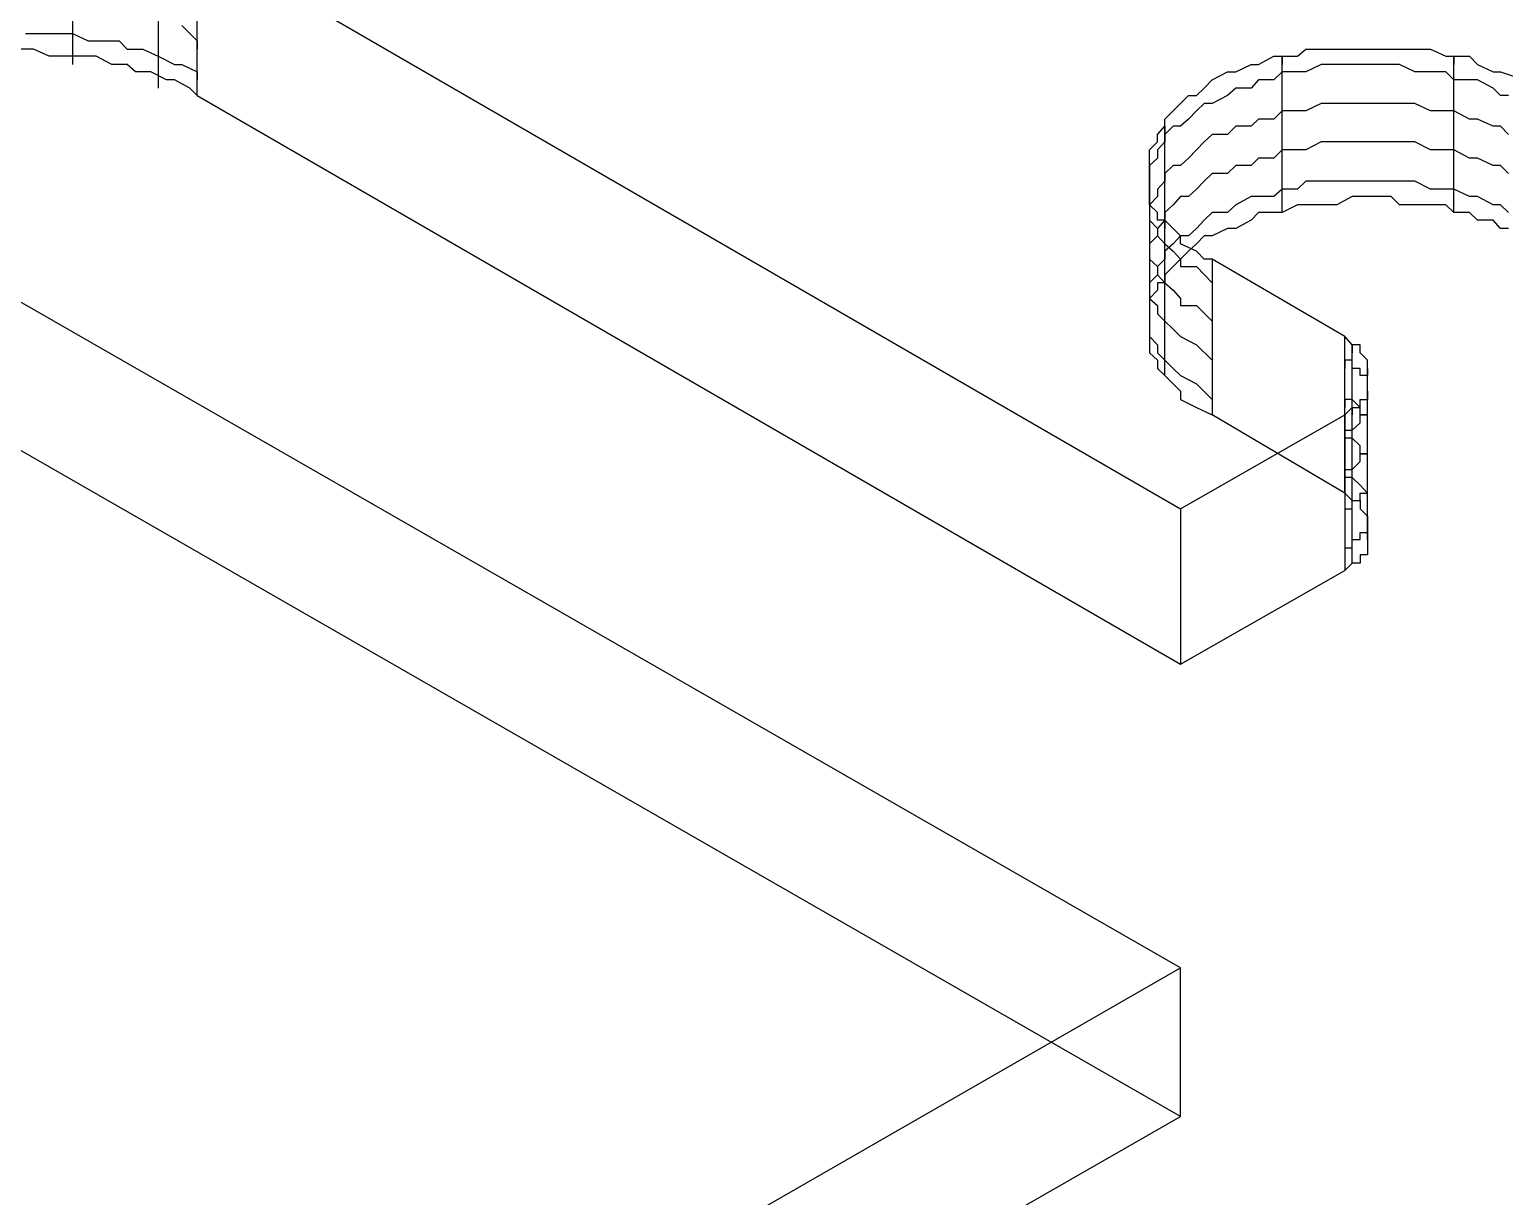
# Model space of a CAD drawing. Header units: millimetres. Extents: x 0 to 2112, y 8 to 1252.
# Drawn here: x 596.2 to 646.09, y 1054.57 to 1094.03 of the extents above; entities that cross this region are included whole.
import ezdxf

# ---------------------------------------------------------------- set-up
doc = ezdxf.new("R2010")
doc.units = ezdxf.units.MM
doc.layers.get('0').update_dxf_attribs({"linetype": 'CONTINUOUS'})

msp = doc.modelspace()

# ---------------------------------------------------------------- linework, layer by layer
at = {"color": 9}
for p, q in [((597.655, 1098.39), (597.655, 1093.13)), ((600.551, 1097.59), (600.551, 1092.33)), ((601.871, 1091.8), (601.871, 1097.06)), ((601.871, 1097.06), (635.127, 1077.83)), ((601.871, 1091.8), (601.871, 1097.06)), ((601.871, 1097.06), (635.127, 1077.83)), ((596.06, 1093.9), (596.611, 1093.9)), ((596.611, 1093.9), (597.133, 1093.9)), ((597.133, 1093.9), (597.655, 1093.9)), ((597.655, 1093.9), (598.181, 1093.65)), ((601.349, 1094.17), (601.871, 1093.65)), ((596.332, 1093.37), (595.81, 1093.37)), ((596.332, 1093.37), (595.81, 1093.37)), ((596.858, 1093.13), (596.332, 1093.37)), ((596.858, 1093.13), (596.332, 1093.37)), ((598.181, 1093.65), (598.703, 1093.65)), ((598.703, 1093.65), (599.228, 1093.65)), ((599.228, 1093.65), (599.504, 1093.37)), ((599.504, 1093.37), (600.026, 1093.37)), ((600.026, 1093.37), (600.551, 1093.13)), ((601.871, 1093.65), (601.871, 1093.37)), ((639.096, 1093.13), (639.371, 1093.37)), ((639.096, 1093.13), (639.371, 1093.37)), ((639.371, 1093.37), (639.893, 1093.37)), ((639.371, 1093.37), (639.893, 1093.37)), ((639.893, 1093.37), (640.419, 1093.37)), ((639.893, 1093.37), (640.419, 1093.37)), ((640.419, 1093.37), (640.941, 1093.37)), ((640.419, 1093.37), (640.941, 1093.37)), ((640.941, 1093.37), (641.216, 1093.37)), ((640.941, 1093.37), (641.216, 1093.37)), ((641.216, 1093.37), (641.742, 1093.37)), ((641.216, 1093.37), (641.742, 1093.37)), ((641.742, 1093.37), (642.264, 1093.37)), ((641.742, 1093.37), (642.264, 1093.37)), ((642.264, 1093.37), (642.539, 1093.37)), ((642.264, 1093.37), (642.539, 1093.37)), ((642.539, 1093.37), (643.064, 1093.37)), ((642.539, 1093.37), (643.064, 1093.37)), ((643.064, 1093.37), (643.587, 1093.37)), ((643.064, 1093.37), (643.587, 1093.37)), ((643.587, 1093.37), (644.109, 1093.13)), ((643.587, 1093.37), (644.109, 1093.13)), ((597.38, 1093.13), (596.858, 1093.13)), ((597.38, 1093.13), (596.858, 1093.13)), ((597.934, 1093.13), (597.38, 1093.13)), ((597.934, 1093.13), (597.38, 1093.13)), ((597.655, 1093.13), (597.655, 1092.85)), ((598.456, 1093.13), (597.934, 1093.13)), ((598.456, 1093.13), (597.934, 1093.13)), ((598.978, 1092.85), (598.456, 1093.13)), ((598.978, 1092.85), (598.456, 1093.13)), ((599.504, 1092.85), (598.978, 1092.85)), ((599.504, 1092.85), (598.978, 1092.85)), ((599.779, 1092.6), (599.504, 1092.85)), ((599.779, 1092.6), (599.504, 1092.85)), ((600.551, 1093.13), (601.102, 1092.85)), ((601.102, 1092.85), (601.349, 1092.85)), ((601.349, 1092.85), (601.871, 1092.6)), ((637, 1092.6), (637.526, 1092.85)), ((637, 1092.6), (637.526, 1092.85)), ((637.526, 1092.85), (637.773, 1092.85)), ((637.526, 1092.85), (637.773, 1092.85)), ((637.773, 1092.85), (638.295, 1093.13)), ((637.773, 1092.85), (638.295, 1093.13)), ((638.295, 1093.13), (638.574, 1093.13)), ((638.295, 1093.13), (638.574, 1093.13)), ((638.574, 1093.13), (639.096, 1093.13)), ((638.574, 1087.84), (638.574, 1093.13)), ((638.574, 1093.13), (638.574, 1092.85)), ((638.574, 1093.13), (639.096, 1093.13)), ((639.893, 1092.85), (639.371, 1092.6)), ((640.419, 1092.85), (639.893, 1092.85)), ((640.941, 1092.85), (640.419, 1092.85)), ((641.216, 1092.85), (640.941, 1092.85)), ((641.742, 1092.85), (641.216, 1092.85)), ((642.264, 1092.85), (641.742, 1092.85)), ((642.539, 1092.85), (642.264, 1092.85)), ((643.064, 1092.6), (642.539, 1092.85)), ((644.109, 1093.13), (644.384, 1093.13)), ((644.109, 1093.13), (644.384, 1093.13)), ((644.384, 1093.13), (644.91, 1093.13)), ((644.384, 1087.84), (644.384, 1093.13)), ((644.384, 1093.13), (644.384, 1092.85)), ((644.384, 1093.13), (644.91, 1093.13)), ((644.91, 1093.13), (645.185, 1092.85)), ((644.91, 1093.13), (645.185, 1092.85)), ((645.185, 1092.85), (645.707, 1092.6)), ((645.185, 1092.85), (645.707, 1092.6)), ((600.301, 1092.6), (599.779, 1092.6)), ((600.301, 1092.6), (599.779, 1092.6)), ((600.826, 1092.33), (600.301, 1092.6)), ((600.826, 1092.33), (600.301, 1092.6)), ((600.551, 1092.33), (600.551, 1092.05)), ((601.102, 1092.33), (600.826, 1092.33)), ((601.102, 1092.33), (600.826, 1092.33)), ((601.624, 1092.05), (601.102, 1092.33)), ((601.624, 1092.05), (601.102, 1092.33)), ((601.871, 1092.6), (601.871, 1092.33)), ((635.928, 1092.05), (636.203, 1092.33)), ((635.928, 1092.05), (636.203, 1092.33)), ((636.203, 1092.33), (636.725, 1092.6)), ((636.203, 1092.33), (636.725, 1092.6)), ((636.725, 1092.6), (637, 1092.6)), ((636.725, 1092.6), (637, 1092.6)), ((637.773, 1092.33), (637.526, 1092.05)), ((638.295, 1092.33), (637.773, 1092.33)), ((638.574, 1092.6), (638.295, 1092.33)), ((639.096, 1092.6), (638.574, 1092.6)), ((639.371, 1092.6), (639.096, 1092.6)), ((643.587, 1092.6), (643.064, 1092.6)), ((644.109, 1092.6), (643.587, 1092.6)), ((644.384, 1092.33), (644.109, 1092.6)), ((644.91, 1092.33), (644.384, 1092.33)), ((645.185, 1092.33), (644.91, 1092.33)), ((645.707, 1092.05), (645.185, 1092.33)), ((645.707, 1092.6), (645.954, 1092.6)), ((645.707, 1092.6), (645.954, 1092.6)), ((645.954, 1092.6), (646.755, 1092.33)), ((645.954, 1092.6), (646.755, 1092.33)), ((601.871, 1091.8), (601.624, 1092.05)), ((601.871, 1091.8), (601.624, 1092.05)), ((601.871, 1091.8), (635.127, 1072.57)), ((601.871, 1091.8), (635.127, 1072.57)), ((635.127, 1091.53), (635.402, 1091.8)), ((635.127, 1091.53), (635.402, 1091.8)), ((635.402, 1091.8), (635.677, 1091.8)), ((635.402, 1091.8), (635.677, 1091.8)), ((635.677, 1091.8), (635.928, 1092.05)), ((635.677, 1091.8), (635.928, 1092.05)), ((636.725, 1091.8), (636.203, 1091.53)), ((637, 1092.05), (636.725, 1091.8)), ((637.526, 1092.05), (637, 1092.05)), ((645.954, 1091.8), (645.707, 1092.05)), ((646.232, 1091.8), (645.954, 1091.8)), ((634.605, 1091), (634.88, 1091.28)), ((634.605, 1091), (634.88, 1091.28)), ((634.88, 1091.28), (635.127, 1091.53)), ((634.88, 1091.28), (635.127, 1091.53)), ((635.677, 1091.28), (635.402, 1091)), ((635.928, 1091.53), (635.677, 1091.28)), ((636.203, 1091.53), (635.928, 1091.53)), ((638.574, 1091.28), (638.295, 1091)), ((639.096, 1091.28), (638.574, 1091.28)), ((639.371, 1091.28), (639.096, 1091.28)), ((639.893, 1091.53), (639.371, 1091.28)), ((640.419, 1091.53), (639.893, 1091.53)), ((640.941, 1091.53), (640.419, 1091.53)), ((641.216, 1091.53), (640.941, 1091.53)), ((641.742, 1091.53), (641.216, 1091.53)), ((642.264, 1091.53), (641.742, 1091.53)), ((642.539, 1091.53), (642.264, 1091.53)), ((643.064, 1091.53), (642.539, 1091.53)), ((643.587, 1091.28), (643.064, 1091.53)), ((644.109, 1091.28), (643.587, 1091.28)), ((644.384, 1091.28), (644.109, 1091.28)), ((644.91, 1091), (644.384, 1091.28)), ((634.358, 1090.48), (634.605, 1090.76)), ((634.358, 1090.48), (634.605, 1090.76)), ((634.605, 1090.76), (634.605, 1091)), ((634.605, 1090.76), (634.605, 1091)), ((634.605, 1085.74), (634.605, 1090.76)), ((634.605, 1090.76), (634.605, 1090.48)), ((634.88, 1090.76), (634.605, 1090.48)), ((635.127, 1090.76), (634.88, 1090.76)), ((635.402, 1091), (635.127, 1090.76)), ((637, 1090.76), (636.725, 1090.48)), ((637.526, 1090.76), (637, 1090.76)), ((637.773, 1091), (637.526, 1090.76)), ((638.295, 1091), (637.773, 1091)), ((645.185, 1091), (644.91, 1091)), ((645.707, 1090.76), (645.185, 1091)), ((645.954, 1090.76), (645.707, 1090.76)), ((646.232, 1090.48), (645.954, 1090.76)), ((634.358, 1090.23), (634.358, 1090.48)), ((634.358, 1090.23), (634.358, 1090.48)), ((634.605, 1090.48), (634.605, 1090.23)), ((636.203, 1090.48), (635.928, 1090.23)), ((636.725, 1090.48), (636.203, 1090.48)), ((634.079, 1089.96), (634.358, 1090.23)), ((634.079, 1089.96), (634.358, 1090.23)), ((634.079, 1089.68), (634.079, 1089.96)), ((634.079, 1089.68), (634.079, 1089.96)), ((634.605, 1090.23), (634.358, 1089.96)), ((634.358, 1089.96), (634.358, 1089.68)), ((635.677, 1089.96), (635.402, 1089.68)), ((635.928, 1090.23), (635.677, 1089.96)), ((638.574, 1089.96), (638.295, 1089.68)), ((639.096, 1089.96), (638.574, 1089.96)), ((639.371, 1089.96), (639.096, 1089.96)), ((639.893, 1090.23), (639.371, 1089.96)), ((640.419, 1090.23), (639.893, 1090.23)), ((640.941, 1090.23), (640.419, 1090.23)), ((641.216, 1090.23), (640.941, 1090.23)), ((641.742, 1090.23), (641.216, 1090.23)), ((642.264, 1090.23), (641.742, 1090.23)), ((642.539, 1090.23), (642.264, 1090.23)), ((643.064, 1090.23), (642.539, 1090.23)), ((643.587, 1089.96), (643.064, 1090.23)), ((644.109, 1089.96), (643.587, 1089.96)), ((644.384, 1089.96), (644.109, 1089.96)), ((644.91, 1089.68), (644.384, 1089.96)), ((634.079, 1089.43), (634.079, 1089.68)), ((634.358, 1089.68), (634.079, 1089.43)), ((634.079, 1089.43), (634.079, 1089.68)), ((634.079, 1089.16), (634.079, 1089.43)), ((634.079, 1089.43), (634.079, 1089.16)), ((634.079, 1089.16), (634.079, 1089.43)), ((634.88, 1089.43), (634.605, 1089.16)), ((635.127, 1089.43), (634.88, 1089.43)), ((635.402, 1089.68), (635.127, 1089.43)), ((637, 1089.43), (636.725, 1089.16)), ((637.526, 1089.43), (637, 1089.43)), ((637.773, 1089.68), (637.526, 1089.43)), ((638.295, 1089.68), (637.773, 1089.68)), ((645.185, 1089.68), (644.91, 1089.68)), ((645.707, 1089.43), (645.185, 1089.68)), ((645.954, 1089.43), (645.707, 1089.43)), ((646.232, 1089.16), (645.954, 1089.43)), ((634.079, 1088.91), (634.079, 1089.16)), ((634.079, 1089.16), (634.079, 1088.91)), ((634.079, 1088.91), (634.079, 1089.16)), ((634.079, 1088.63), (634.079, 1088.91)), ((634.079, 1088.91), (634.079, 1088.63)), ((634.079, 1088.63), (634.079, 1088.91)), ((634.605, 1088.91), (634.358, 1088.63)), ((634.605, 1089.16), (634.605, 1088.91)), ((635.928, 1088.91), (635.677, 1088.63)), ((636.203, 1089.16), (635.928, 1088.91)), ((636.725, 1089.16), (636.203, 1089.16)), ((639.371, 1088.91), (639.096, 1088.63)), ((639.893, 1088.91), (639.371, 1088.91)), ((640.419, 1088.91), (639.893, 1088.91)), ((640.941, 1088.91), (640.419, 1088.91)), ((641.216, 1088.91), (640.941, 1088.91)), ((641.742, 1088.91), (641.216, 1088.91)), ((642.264, 1088.91), (641.742, 1088.91)), ((642.539, 1088.91), (642.264, 1088.91)), ((643.064, 1088.91), (642.539, 1088.91)), ((643.587, 1088.63), (643.064, 1088.91)), ((634.079, 1088.39), (634.079, 1088.63)), ((634.079, 1088.63), (634.079, 1088.39)), ((634.079, 1088.39), (634.079, 1088.63)), ((634.079, 1088.11), (634.079, 1088.39)), ((634.358, 1088.39), (634.079, 1088.11)), ((634.079, 1088.39), (634.079, 1088.11)), ((634.079, 1088.11), (634.079, 1088.39)), ((634.358, 1088.63), (634.358, 1088.39)), ((635.127, 1088.39), (634.88, 1088.11)), ((635.402, 1088.39), (635.127, 1088.39)), ((635.677, 1088.63), (635.402, 1088.39)), ((637.526, 1088.39), (637, 1088.11)), ((637.773, 1088.39), (637.526, 1088.39)), ((638.295, 1088.39), (637.773, 1088.39)), ((638.574, 1088.63), (638.295, 1088.39)), ((639.096, 1088.63), (638.574, 1088.63)), ((640.941, 1088.39), (640.419, 1088.11)), ((640.941, 1088.39), (640.419, 1088.11)), ((641.216, 1088.39), (640.941, 1088.39)), ((641.216, 1088.39), (640.941, 1088.39)), ((641.742, 1088.39), (641.216, 1088.39)), ((641.742, 1088.39), (641.216, 1088.39)), ((642.264, 1088.39), (641.742, 1088.39)), ((642.264, 1088.39), (641.742, 1088.39)), ((642.539, 1088.11), (642.264, 1088.39)), ((642.539, 1088.11), (642.264, 1088.39)), ((644.109, 1088.63), (643.587, 1088.63)), ((644.384, 1088.63), (644.109, 1088.63)), ((644.91, 1088.39), (644.384, 1088.63)), ((645.185, 1088.39), (644.91, 1088.39)), ((645.707, 1088.11), (645.185, 1088.39)), ((634.358, 1087.84), (634.079, 1088.11)), ((634.079, 1088.11), (634.079, 1087.84)), ((634.079, 1088.11), (634.079, 1087.84)), ((634.358, 1087.84), (634.079, 1088.11)), ((634.079, 1087.84), (634.079, 1087.59)), ((634.079, 1087.84), (634.079, 1087.59)), ((634.358, 1087.59), (634.358, 1087.84)), ((634.358, 1087.59), (634.358, 1087.84)), ((634.88, 1088.11), (634.605, 1087.84)), ((634.605, 1087.84), (634.605, 1087.59)), ((636.203, 1087.84), (635.928, 1087.59)), ((636.725, 1087.84), (636.203, 1087.84)), ((637, 1088.11), (636.725, 1087.84)), ((637.773, 1087.84), (637.526, 1087.59)), ((637.773, 1087.84), (637.526, 1087.59)), ((638.295, 1087.84), (637.773, 1087.84)), ((638.295, 1087.84), (637.773, 1087.84)), ((638.574, 1087.84), (638.295, 1087.84)), ((638.574, 1087.84), (638.295, 1087.84)), ((639.096, 1088.11), (638.574, 1087.84)), ((639.096, 1088.11), (638.574, 1087.84)), ((639.371, 1088.11), (639.096, 1088.11)), ((639.371, 1088.11), (639.096, 1088.11)), ((639.893, 1088.11), (639.371, 1088.11)), ((639.893, 1088.11), (639.371, 1088.11)), ((640.419, 1088.11), (639.893, 1088.11)), ((640.419, 1088.11), (639.893, 1088.11)), ((643.064, 1088.11), (642.539, 1088.11)), ((643.064, 1088.11), (642.539, 1088.11)), ((643.587, 1088.11), (643.064, 1088.11)), ((643.587, 1088.11), (643.064, 1088.11)), ((644.109, 1088.11), (643.587, 1088.11)), ((644.109, 1088.11), (643.587, 1088.11)), ((644.384, 1087.84), (644.109, 1088.11)), ((644.384, 1087.84), (644.109, 1088.11)), ((644.91, 1087.84), (644.384, 1087.84)), ((644.91, 1087.84), (644.384, 1087.84)), ((645.185, 1087.59), (644.91, 1087.84)), ((645.185, 1087.59), (644.91, 1087.84)), ((645.954, 1088.11), (645.707, 1088.11)), ((646.232, 1087.84), (645.954, 1088.11)), ((634.079, 1087.59), (634.079, 1087.31)), ((634.079, 1087.59), (634.358, 1087.31)), ((634.079, 1087.31), (634.079, 1087.06)), ((634.605, 1087.59), (634.358, 1087.59)), ((634.605, 1087.59), (634.358, 1087.31)), ((634.605, 1087.59), (634.358, 1087.59)), ((634.358, 1087.31), (634.358, 1087.06)), ((634.358, 1087.31), (634.358, 1087.06)), ((634.88, 1087.31), (634.605, 1087.59)), ((634.605, 1082.33), (634.605, 1087.59)), ((634.605, 1087.59), (634.605, 1087.31)), ((634.88, 1087.31), (634.605, 1087.59)), ((635.127, 1087.06), (634.88, 1087.31)), ((635.127, 1087.06), (634.88, 1087.31)), ((635.677, 1087.31), (635.402, 1087.06)), ((635.928, 1087.59), (635.677, 1087.31)), ((636.725, 1087.31), (636.203, 1087.06)), ((636.725, 1087.31), (636.203, 1087.06)), ((637, 1087.31), (636.725, 1087.31)), ((637, 1087.31), (636.725, 1087.31)), ((637.526, 1087.59), (637, 1087.31)), ((637.526, 1087.59), (637, 1087.31)), ((645.707, 1087.59), (645.185, 1087.59)), ((645.707, 1087.59), (645.185, 1087.59)), ((645.954, 1087.31), (645.707, 1087.59)), ((645.954, 1087.31), (645.707, 1087.59)), ((646.232, 1087.31), (645.954, 1087.31)), ((646.232, 1087.31), (645.954, 1087.31)), ((634.358, 1087.06), (634.079, 1086.79)), ((634.079, 1087.06), (634.079, 1086.79)), ((634.079, 1086.79), (634.079, 1086.54)), ((634.079, 1086.79), (634.079, 1086.54)), ((634.358, 1087.06), (634.605, 1086.79)), ((634.88, 1086.79), (634.605, 1086.54)), ((634.605, 1086.79), (634.88, 1086.54)), ((635.127, 1087.06), (634.88, 1086.79)), ((635.127, 1086.79), (635.127, 1087.06)), ((635.402, 1087.06), (635.127, 1087.06)), ((635.127, 1086.79), (635.127, 1087.06)), ((635.677, 1086.54), (635.127, 1086.79)), ((635.677, 1086.54), (635.127, 1086.79)), ((635.677, 1086.79), (635.402, 1086.54)), ((635.677, 1086.79), (635.402, 1086.54)), ((635.928, 1087.06), (635.677, 1086.79)), ((635.928, 1087.06), (635.677, 1086.79)), ((636.203, 1087.06), (635.928, 1087.06)), ((636.203, 1087.06), (635.928, 1087.06)), ((635.127, 1062.3), (592.889, 1086.54)), ((635.127, 1062.3), (592.889, 1086.54)), ((634.079, 1086.54), (634.079, 1086.27)), ((634.079, 1086.54), (634.079, 1086.27)), ((634.079, 1086.27), (634.079, 1086.02)), ((634.079, 1086.27), (634.358, 1086.02)), ((634.605, 1086.27), (634.358, 1086.02)), ((634.605, 1086.54), (634.605, 1086.27)), ((634.88, 1086.54), (635.127, 1086.27)), ((635.127, 1086.27), (634.88, 1086.02)), ((635.127, 1086.27), (634.88, 1086.02)), ((635.402, 1086.54), (635.127, 1086.27)), ((635.402, 1086.54), (635.127, 1086.27)), ((635.127, 1086.27), (635.127, 1086.02)), ((635.928, 1086.27), (635.677, 1086.54)), ((635.928, 1086.27), (635.677, 1086.54)), ((636.203, 1086.27), (635.928, 1086.27)), ((636.203, 1086.27), (635.928, 1086.27)), ((640.694, 1083.65), (636.203, 1086.27)), ((636.203, 1086.27), (636.203, 1081)), ((640.694, 1083.65), (636.203, 1086.27)), ((636.203, 1086.27), (636.203, 1081)), ((634.079, 1086.02), (634.079, 1085.74)), ((634.358, 1086.02), (634.358, 1085.74)), ((634.358, 1086.02), (634.358, 1085.74)), ((634.88, 1086.02), (634.605, 1085.74)), ((634.88, 1086.02), (634.605, 1085.74)), ((635.127, 1086.02), (635.677, 1086.02)), ((635.677, 1086.02), (636.203, 1085.47)), ((634.358, 1085.74), (634.079, 1085.47)), ((634.079, 1085.74), (634.079, 1085.47)), ((634.079, 1085.47), (634.079, 1085.22)), ((634.079, 1085.47), (634.079, 1085.22)), ((634.358, 1085.74), (634.605, 1085.47)), ((634.605, 1085.47), (634.358, 1085.47)), ((634.358, 1085.47), (634.358, 1085.22)), ((634.605, 1085.47), (634.358, 1085.47)), ((634.358, 1085.47), (634.358, 1085.22)), ((634.605, 1085.74), (634.605, 1085.47)), ((634.605, 1085.74), (634.605, 1085.47)), ((634.605, 1085.47), (634.88, 1085.22)), ((636.203, 1085.47), (636.203, 1085.22)), ((634.358, 1085.22), (634.079, 1084.94)), ((634.079, 1085.22), (634.079, 1084.94)), ((634.079, 1085.22), (634.079, 1084.94)), ((634.358, 1085.22), (634.079, 1084.94)), ((634.079, 1084.94), (634.079, 1084.7)), ((634.079, 1084.94), (634.079, 1084.7)), ((634.079, 1084.94), (634.358, 1084.7)), ((634.079, 1084.94), (634.079, 1084.7)), ((634.88, 1085.22), (635.127, 1084.94)), ((635.127, 1084.94), (635.127, 1084.7)), ((634.079, 1084.7), (634.079, 1084.42)), ((634.079, 1084.7), (634.079, 1084.42)), ((634.079, 1084.7), (634.079, 1084.42)), ((634.079, 1084.42), (634.079, 1084.17)), ((634.079, 1084.42), (634.079, 1084.17)), ((634.079, 1084.42), (634.079, 1084.17)), ((634.358, 1084.7), (634.358, 1084.42)), ((634.358, 1084.42), (634.605, 1084.17)), ((635.127, 1084.7), (635.677, 1084.7)), ((635.677, 1084.7), (636.203, 1084.17)), ((634.079, 1084.17), (634.079, 1083.9)), ((634.079, 1084.17), (634.079, 1083.9)), ((634.079, 1084.17), (634.079, 1083.9)), ((634.079, 1083.9), (634.079, 1083.65)), ((634.079, 1083.9), (634.079, 1083.65)), ((634.079, 1083.9), (634.079, 1083.65)), ((634.605, 1084.17), (634.88, 1083.9)), ((634.88, 1083.9), (635.127, 1083.65)), ((636.203, 1084.17), (636.203, 1083.9)), ((634.079, 1083.65), (634.079, 1083.37)), ((634.079, 1083.65), (634.358, 1083.37)), ((634.079, 1083.65), (634.079, 1083.37)), ((634.079, 1083.37), (634.079, 1083.1)), ((634.079, 1083.37), (634.079, 1083.1)), ((634.358, 1083.37), (634.358, 1083.1)), ((635.127, 1083.65), (635.127, 1083.65)), ((635.127, 1083.65), (635.677, 1083.37)), ((635.677, 1083.37), (636.203, 1082.85)), ((640.941, 1083.37), (640.694, 1083.65)), ((640.694, 1078.36), (640.694, 1083.65)), ((640.941, 1083.37), (640.694, 1083.65)), ((640.694, 1078.36), (640.694, 1083.65)), ((640.941, 1078.11), (640.941, 1083.37)), ((640.941, 1083.37), (640.941, 1083.1)), ((641.216, 1083.37), (640.941, 1083.37)), ((640.941, 1083.37), (640.941, 1083.37)), ((641.216, 1083.37), (640.941, 1083.37)), ((640.941, 1083.37), (640.941, 1083.37)), ((641.216, 1083.1), (641.216, 1083.37)), ((641.216, 1083.1), (641.216, 1083.37)), ((634.079, 1083.1), (634.358, 1082.85)), ((634.079, 1083.1), (634.358, 1082.85)), ((634.358, 1083.1), (634.605, 1082.85)), ((634.358, 1082.85), (634.358, 1082.57)), ((634.358, 1082.85), (634.358, 1082.57)), ((634.605, 1082.85), (634.88, 1082.57)), ((636.203, 1082.85), (636.203, 1082.57)), ((640.941, 1082.85), (640.694, 1082.85)), ((640.694, 1082.85), (640.694, 1082.57)), ((640.941, 1082.57), (640.941, 1082.85)), ((641.463, 1082.85), (641.216, 1083.1)), ((641.216, 1083.1), (641.216, 1083.1)), ((641.463, 1082.85), (641.216, 1083.1)), ((641.216, 1083.1), (641.216, 1083.1)), ((641.463, 1082.57), (641.463, 1082.85)), ((641.463, 1082.85), (641.463, 1082.85)), ((641.463, 1082.85), (641.463, 1082.85)), ((641.463, 1082.57), (641.463, 1082.85)), ((641.463, 1082.85), (641.463, 1082.85)), ((641.463, 1082.85), (641.463, 1082.85)), ((634.358, 1082.57), (634.605, 1082.33)), ((634.358, 1082.57), (634.605, 1082.33)), ((634.605, 1082.33), (634.88, 1082.05)), ((634.605, 1082.33), (634.88, 1082.05)), ((634.88, 1082.57), (635.127, 1082.33)), ((635.127, 1082.33), (635.127, 1082.33)), ((635.127, 1082.33), (635.677, 1082.05)), ((641.216, 1082.57), (640.941, 1082.57)), ((641.216, 1082.33), (641.216, 1082.57)), ((641.216, 1082.57), (641.216, 1082.57)), ((641.463, 1082.33), (641.216, 1082.33)), ((641.463, 1077.31), (641.463, 1082.57)), ((641.463, 1082.57), (641.463, 1082.33)), ((641.463, 1082.33), (641.463, 1082.57)), ((641.463, 1082.57), (641.463, 1082.57)), ((641.463, 1082.33), (641.463, 1082.57)), ((641.463, 1082.57), (641.463, 1082.57)), ((641.463, 1082.05), (641.463, 1082.33)), ((641.463, 1082.33), (641.463, 1082.33)), ((641.463, 1082.05), (641.463, 1082.33)), ((641.463, 1082.33), (641.463, 1082.33)), ((641.463, 1082.05), (641.463, 1082.33)), ((641.463, 1082.33), (641.463, 1082.33)), ((634.88, 1082.05), (635.127, 1081.8)), ((634.88, 1082.05), (635.127, 1081.8)), ((635.127, 1081.8), (635.127, 1081.52)), ((635.127, 1081.8), (635.127, 1081.52)), ((635.677, 1082.05), (636.203, 1081.52)), ((641.463, 1081.8), (641.463, 1082.05)), ((641.463, 1082.05), (641.463, 1082.05)), ((641.463, 1081.8), (641.463, 1082.05)), ((641.463, 1082.05), (641.463, 1082.05)), ((641.463, 1082.05), (641.463, 1082.05)), ((641.463, 1081.8), (641.463, 1082.05)), ((641.463, 1082.05), (641.463, 1082.05)), ((641.463, 1082.05), (641.463, 1082.05)), ((641.463, 1076.79), (641.463, 1081.8)), ((641.463, 1081.8), (641.463, 1081.52)), ((641.463, 1081.52), (641.463, 1081.8)), ((641.463, 1081.8), (641.463, 1081.8)), ((641.463, 1081.52), (641.463, 1081.8)), ((641.463, 1081.8), (641.463, 1081.8)), ((641.463, 1081.52), (641.463, 1081.8)), ((641.463, 1081.8), (641.463, 1081.8)), ((635.127, 1057.28), (592.889, 1081.52)), ((635.127, 1057.28), (592.889, 1081.52)), ((635.127, 1081.52), (635.677, 1081.25)), ((635.127, 1081.52), (635.677, 1081.25)), ((636.203, 1081.52), (636.203, 1081.25)), ((640.941, 1081.52), (640.694, 1081.52)), ((640.694, 1081.52), (640.694, 1081.25)), ((641.216, 1081.25), (640.941, 1081.52)), ((640.941, 1081.52), (640.941, 1081.52)), ((641.216, 1081.25), (641.216, 1081.52)), ((641.216, 1081.52), (641.216, 1081.52)), ((641.216, 1081.52), (641.463, 1081.52)), ((641.216, 1081.25), (641.216, 1081.52)), ((641.216, 1081.52), (641.216, 1081.52)), ((641.216, 1081.52), (641.463, 1081.52)), ((641.463, 1081.25), (641.463, 1081.52)), ((641.463, 1081.52), (641.463, 1081.52)), ((641.463, 1081.52), (641.463, 1081.52)), ((635.127, 1077.83), (640.694, 1081)), ((635.127, 1077.83), (640.694, 1081)), ((635.677, 1081.25), (636.203, 1081)), ((635.677, 1081.25), (636.203, 1081)), ((640.694, 1078.36), (636.203, 1081)), ((640.694, 1078.36), (636.203, 1081)), ((640.694, 1081), (640.941, 1081.25)), ((640.694, 1081), (640.941, 1081.25)), ((640.694, 1081), (640.694, 1075.74)), ((640.694, 1081), (640.694, 1081)), ((640.694, 1081), (640.694, 1075.74)), ((640.694, 1081), (640.694, 1081)), ((640.941, 1075.99), (640.941, 1081.25)), ((640.941, 1081.25), (640.941, 1081)), ((640.941, 1081.25), (640.941, 1081.25)), ((640.941, 1081.25), (641.216, 1081.25)), ((640.941, 1081.25), (640.941, 1081.25)), ((640.941, 1081.25), (641.216, 1081.25)), ((641.216, 1081), (641.216, 1081.25)), ((641.216, 1081.25), (641.216, 1081.25)), ((641.463, 1081), (641.216, 1081)), ((641.216, 1080.73), (641.216, 1081)), ((641.216, 1081), (641.463, 1081)), ((641.463, 1081), (641.463, 1081.25)), ((641.463, 1081.25), (641.463, 1081.25)), ((641.463, 1080.73), (641.463, 1081)), ((641.463, 1081), (641.463, 1081)), ((641.463, 1081), (641.463, 1081)), ((640.694, 1080.21), (640.694, 1080.48)), ((640.694, 1080.48), (640.941, 1080.48)), ((640.941, 1080.48), (641.216, 1080.73)), ((640.941, 1080.48), (640.941, 1080.48)), ((641.216, 1080.73), (641.216, 1080.73)), ((641.463, 1080.48), (641.463, 1080.73)), ((641.463, 1080.73), (641.463, 1080.73)), ((641.463, 1080.21), (641.463, 1080.48)), ((641.463, 1080.48), (641.463, 1080.48)), ((641.463, 1080.48), (641.463, 1080.48)), ((640.941, 1080.21), (640.694, 1080.21)), ((640.694, 1080.21), (640.694, 1079.96)), ((641.216, 1079.96), (640.941, 1080.21)), ((640.941, 1080.21), (640.941, 1080.21)), ((641.216, 1079.68), (641.216, 1079.96)), ((641.216, 1079.96), (641.216, 1079.96)), ((641.463, 1079.96), (641.463, 1080.21)), ((641.463, 1080.21), (641.463, 1080.21)), ((641.463, 1079.68), (641.463, 1079.96)), ((641.463, 1079.96), (641.463, 1079.96)), ((640.941, 1079.16), (641.216, 1079.43)), ((641.463, 1079.68), (641.216, 1079.68)), ((641.216, 1079.43), (641.216, 1079.68)), ((641.216, 1079.68), (641.463, 1079.68)), ((641.216, 1079.43), (641.216, 1079.43)), ((641.463, 1079.43), (641.463, 1079.68)), ((641.463, 1079.68), (641.463, 1079.68)), ((641.463, 1079.68), (641.463, 1079.68)), ((641.463, 1079.16), (641.463, 1079.43)), ((641.463, 1079.43), (641.463, 1079.43)), ((640.694, 1078.88), (640.694, 1079.16)), ((640.694, 1079.16), (640.941, 1079.16)), ((640.941, 1078.88), (640.694, 1078.88)), ((640.694, 1078.88), (640.694, 1078.63)), ((640.941, 1079.16), (640.941, 1079.16)), ((641.216, 1078.63), (640.941, 1078.88)), ((640.941, 1078.88), (640.941, 1078.88)), ((641.463, 1078.88), (641.463, 1079.16)), ((641.463, 1079.16), (641.463, 1079.16)), ((641.463, 1079.16), (641.463, 1079.16)), ((641.463, 1078.63), (641.463, 1078.88)), ((641.463, 1078.88), (641.463, 1078.88)), ((640.694, 1078.36), (640.694, 1078.36)), ((640.694, 1078.36), (640.941, 1078.11)), ((640.694, 1078.36), (640.694, 1078.36)), ((640.694, 1078.36), (640.941, 1078.11)), ((641.463, 1078.36), (641.216, 1078.63)), ((641.216, 1078.63), (641.216, 1078.63)), ((641.216, 1078.63), (641.216, 1078.63)), ((641.216, 1078.11), (641.216, 1078.36)), ((641.216, 1078.36), (641.463, 1078.36)), ((641.463, 1078.36), (641.463, 1078.63)), ((641.463, 1078.63), (641.463, 1078.63)), ((641.463, 1078.11), (641.463, 1078.36)), ((641.463, 1078.36), (641.463, 1078.36)), ((641.463, 1078.36), (641.463, 1078.36)), ((635.127, 1077.83), (635.127, 1072.57)), ((635.127, 1077.83), (635.127, 1072.57)), ((640.694, 1077.83), (640.694, 1077.83)), ((640.694, 1077.83), (640.941, 1077.83)), ((640.941, 1078.11), (640.941, 1078.11)), ((640.941, 1078.11), (641.216, 1078.11)), ((640.941, 1077.83), (640.941, 1078.11)), ((640.941, 1078.11), (641.216, 1078.11)), ((640.941, 1078.11), (640.941, 1078.11)), ((640.941, 1078.11), (641.216, 1078.11)), ((641.216, 1078.11), (641.216, 1077.83)), ((641.216, 1078.11), (641.216, 1078.11)), ((641.216, 1078.11), (641.216, 1077.83)), ((641.216, 1077.83), (641.216, 1077.83)), ((641.216, 1077.83), (641.463, 1077.58)), ((641.216, 1077.83), (641.216, 1077.83)), ((641.216, 1077.83), (641.463, 1077.58)), ((641.463, 1077.83), (641.463, 1078.11)), ((641.463, 1078.11), (641.463, 1078.11)), ((641.463, 1078.11), (641.463, 1078.11)), ((641.463, 1077.58), (641.463, 1077.83)), ((641.463, 1077.83), (641.463, 1077.83)), ((641.463, 1077.58), (641.463, 1077.58)), ((641.463, 1077.58), (641.463, 1077.58)), ((641.463, 1077.58), (641.463, 1077.31)), ((641.463, 1077.31), (641.463, 1077.58)), ((641.463, 1077.58), (641.463, 1077.58)), ((641.463, 1077.58), (641.463, 1077.58)), ((641.463, 1077.58), (641.463, 1077.58)), ((641.463, 1077.58), (641.463, 1077.31)), ((641.463, 1077.31), (641.463, 1077.31)), ((641.463, 1077.31), (641.463, 1077.03)), ((641.463, 1077.03), (641.463, 1077.31)), ((641.463, 1077.31), (641.463, 1077.31)), ((641.463, 1077.31), (641.463, 1077.31)), ((641.463, 1077.31), (641.463, 1077.31)), ((641.463, 1077.31), (641.463, 1077.03)), ((640.941, 1076.51), (640.941, 1076.79)), ((640.941, 1076.79), (641.216, 1076.79)), ((641.216, 1076.79), (641.216, 1077.03)), ((641.216, 1077.03), (641.463, 1077.03)), ((641.216, 1076.79), (641.216, 1076.79)), ((641.463, 1077.03), (641.463, 1077.03)), ((641.463, 1077.03), (641.463, 1077.03)), ((641.463, 1077.03), (641.463, 1076.79)), ((641.463, 1077.03), (641.463, 1077.03)), ((641.463, 1077.03), (641.463, 1077.03)), ((641.463, 1077.03), (641.463, 1076.79)), ((641.463, 1076.79), (641.463, 1076.79)), ((641.463, 1076.79), (641.463, 1076.51)), ((641.463, 1076.79), (641.463, 1076.79)), ((641.463, 1076.79), (641.463, 1076.51)), ((640.694, 1076.51), (640.694, 1076.51)), ((640.694, 1076.51), (640.941, 1076.51)), ((641.463, 1076.51), (641.463, 1076.51)), ((641.463, 1076.51), (641.463, 1076.27)), ((641.463, 1076.51), (641.463, 1076.51)), ((641.463, 1076.51), (641.463, 1076.27)), ((640.941, 1075.99), (640.694, 1075.74)), ((640.941, 1075.99), (640.694, 1075.74)), ((641.216, 1075.99), (640.941, 1075.99)), ((640.941, 1075.99), (640.941, 1075.99)), ((641.216, 1075.99), (640.941, 1075.99)), ((640.941, 1075.99), (640.941, 1075.99)), ((641.463, 1076.27), (641.216, 1076.27)), ((641.216, 1076.27), (641.216, 1076.27)), ((641.216, 1076.27), (641.216, 1075.99)), ((641.463, 1076.27), (641.216, 1076.27)), ((641.216, 1076.27), (641.216, 1076.27)), ((641.216, 1076.27), (641.216, 1075.99)), ((635.127, 1072.57), (640.694, 1075.74)), ((635.127, 1072.57), (640.694, 1075.74)), ((592.889, 1038.05), (635.127, 1062.3)), ((592.889, 1038.05), (635.127, 1062.3)), ((635.127, 1057.28), (635.127, 1062.3)), ((635.127, 1057.28), (635.127, 1062.3)), ((592.889, 1033.06), (635.127, 1057.28)), ((592.889, 1033.06), (635.127, 1057.28))]:
    msp.add_line(p, q, dxfattribs=at)

doc.saveas('drawing.dxf')
